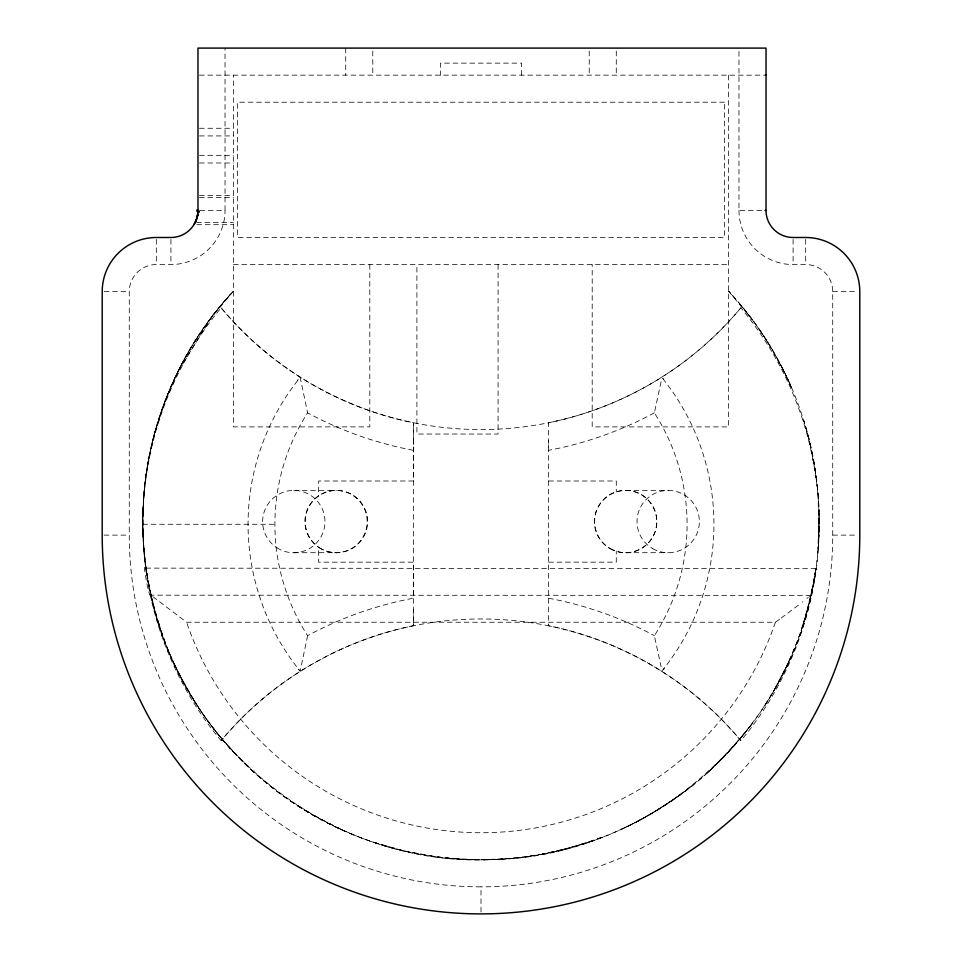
<?xml version="1.0" encoding="UTF-8"?>
<svg xmlns="http://www.w3.org/2000/svg" width="962" height="962" viewBox="0 0 962 962"><rect width="100%" height="100%" fill="white"/><g stroke="black" fill="none" stroke-linecap="round" stroke-linejoin="round"><path stroke-width="0.72" stroke-dasharray="4.81 3.61" d="M413.359 625.216L413.359 625.697C338.744 640.957 269.721 682.034 221.14 740.716A338.203 338.203 0 0 1 740.86 740.716A338.203 338.203 0 0 0 740.86 307.816A338.203 338.203 0 0 1 221.14 307.816A338.203 338.203 0 0 0 221.14 740.716M413.359 624.591L413.359 623.737M413.359 622.63L413.359 609.259M413.359 447.089L413.359 481L318.662 481L318.662 495.743M413.359 444.684L413.359 441.967M413.359 440.464L413.359 425.457M413.359 425.048L413.359 423.941M548.641 625.637L548.641 624.687M548.641 447.089L548.641 444.684M548.641 441.967L548.641 440.764M548.641 423.941L548.641 423.316M819.107 513.492L817.832 551.972C821.704 507.864 817.063 462.999 803.811 420.719L808.982 439.045L816.149 476.226M819.047 531.938L817.953 492.532L814.044 462.77M740.812 305.062C761.483 330.038 778.595 357.9 791.534 387.614C776.262 352.188 754.845 319.468 728.595 291.197A338.203 338.203 0 0 1 717.255 763.587A338.203 338.203 0 0 1 244.745 763.587A338.203 338.203 0 0 1 233.405 291.197C159.439 369.648 127.273 484.656 149.807 590.091M194.853 341.306L211.868 316.763L233.405 291.197C168.518 360.353 135.329 457.563 144.168 551.972M815.908 568.686L146.008 568.121L148.485 583.321L145.298 562.65L143.41 542.015M815.656 570.406L815.992 568.121C796.873 727.104 651.731 857.527 491.63 859.619C333.91 867.387 182.515 749.891 150.902 595.177L150.529 593.482M815.752 569.793L814.886 575.42M815.572 570.995L815.403 572.162M155.784 428.751C143.17 472.126 140.476 517.845 145.298 562.65M815.355 572.45L815.175 573.641M145.996 475.192L148.521 459.644M813.551 583.128L815.992 568.085L810.257 598.869L801.214 630.399L807.864 608.405L813.551 583.128L806.144 614.646M814.79 576.01L814.646 576.899M814.706 576.527L813.744 582.094M814.549 577.489L814.345 578.667M814.249 579.256L814.044 580.411M661.098 381.71L654.376 412.854A206.084 206.084 0 0 1 654.376 635.678L661.098 666.822M813.948 580.976L813.443 583.73M813.648 582.647L813.191 585.04M812.878 586.676L812.457 588.804M812.241 589.826L811.086 595.189L811.567 593.025M147.956 462.77L154.702 432.635L166.005 398.448M307.624 635.678L300.18 671.115A232.936 232.936 0 0 1 300.18 377.417L307.624 412.854A206.084 206.084 0 0 0 307.624 635.678A365.271 365.271 0 0 1 413.359 598.22L413.359 562.169L318.662 562.169L318.662 547.366M807.864 608.405C798.472 643.169 783.826 676.514 764.068 706.649L776.021 686.94L785.918 667.881L794.54 648.364M154.702 432.635L164.442 402.525L179.088 369.167M164.442 402.525L177.248 372.871L186.64 355.038M788.852 661.603L773.159 691.955M211.868 316.763L177.248 372.871L193.085 344.131L211.868 316.763L222.98 302.934M743.566 734.752L752.573 723.159L732.202 748.039L707.455 772.787L724.699 756.096L743.566 734.752L720.141 760.726M740.86 307.816C692.279 366.45 623.292 407.672 548.641 422.739L548.641 625.793C623.292 640.86 692.279 682.082 740.86 740.716M707.455 772.787L724.699 756.096M693.133 784.992C670.983 802.657 646.741 817.58 621.019 829.436C653.27 814.742 683.14 794.973 709.319 771.091M810.846 595.37L150.902 595.177L149.759 589.826M809.547 596.416L808.874 596.957M806.938 598.484L808.08 597.582M802.861 601.695L802.248 602.176M798.424 605.146L781.012 618.193M779.605 619.215L775.42 622.234L186.58 622.234L151.154 595.37M680.35 794.78L651.37 813.744M658.742 809.319L636.339 822.005L640.788 819.66M589.814 841.798L603.679 836.748L574.061 846.728L542.544 854.136L563.997 849.446L589.814 841.798L558.285 850.841M511.387 858.417L481 859.787C508.97 859.775 536.868 856.216 563.997 849.446M543.326 853.991L522.234 857.262L500.841 859.21M199.459 75.156L764.129 75.156M199.459 128.271L233.405 128.271M199.459 135.931L233.405 135.931M199.459 155.327L233.405 155.327M199.459 162.987L233.405 162.987M199.459 195.514L233.405 195.514M199.459 197.643L233.405 197.643M199.88 210.437L225.036 210.437L225.036 48.1M738.972 51.479L738.972 210.437L764.129 210.437M196.585 222.571L233.405 222.571M196.837 224.699L233.405 224.699M481 912L481 886.844A351.731 351.731 0 0 1 129.269 535.112L129.269 291.606A27.056 27.056 0 0 1 156.325 264.55L170.923 264.55A54.112 54.112 0 0 0 225.036 210.437M233.405 264.55L728.595 264.55M738.972 210.437A54.112 54.112 0 0 0 793.085 264.55L805.675 264.55A27.056 27.056 0 0 1 832.731 291.606L832.731 535.112A351.731 351.731 0 0 1 481 886.844M104.112 291.606L129.269 291.606M832.731 291.606L857.888 291.606M548.641 481L616.281 481L616.281 491.907M293.807 490.476L336.411 490.476M625.589 490.476L668.193 490.476M142.797 524.266L274.904 524.266M104.112 535.112L129.269 535.112M832.731 535.112L857.888 535.112M293.807 552.705L336.411 552.705M625.589 552.705L668.193 552.705M548.641 562.169L616.281 562.169L616.281 551.202M457.696 858.982L479.292 859.787L450.613 858.417L435.113 856.661L457.696 858.982L450.613 858.417M403.715 850.841L436.207 856.805C414.478 853.655 392.977 848.893 372.186 841.798L403.715 850.841L387.939 846.728M394.011 848.412C319.793 828.799 252.922 783.032 207.804 720.935C244.721 771.44 295.779 811.339 353.715 834.92M340.981 829.436L310.63 813.744M316.149 816.894L295.935 804.653L298.617 806.396M150.914 595.189L146.008 568.121M254.545 772.787L229.798 748.039M234.668 753.33L218.434 734.752L220.551 737.325C197.944 709.944 179.629 679.088 166.546 646.079C177.092 672.378 190.849 697.342 207.383 720.358M221.14 307.816C269.721 366.45 338.708 407.672 413.359 422.739L413.359 625.793M728.595 291.197L752.344 319.709M759.872 330.243L768.915 344.131L784.751 372.871M197.931 706.649L180.579 676.923M184.295 683.91L173.148 661.603L174.543 664.634M782.226 367.809L791.534 387.614M160.786 630.399L166.041 644.817L155.856 614.646L148.449 583.128L153.006 604.052L160.786 630.399L151.743 598.869M807.298 432.635L811.038 447.727M661.796 670.971L661.82 671.115A232.936 232.936 0 0 0 661.82 377.417M805.675 239.394L805.675 264.55M793.085 239.394L793.085 264.55M728.595 75.156L728.595 426.887L592.195 426.887L592.195 264.55M616.281 51.106L616.281 75.156M589.225 51.106L589.225 75.156M521.584 75.156L521.584 63.131L440.416 63.131L440.416 75.156M498.075 264.55L498.075 434.042L416.907 434.042L416.907 264.55M372.775 51.106L372.775 75.156M369.805 264.55L369.805 426.887L233.405 426.887L233.405 75.156M345.719 48.1L345.719 75.156M170.923 239.394L170.923 264.55M156.325 239.394L156.325 264.55M663.696 669.456A27.237 3.391 -54.5 0 1 664.189 668.265M298.16 379.244A27.237 3.391 -54.7 0 1 297.655 380.447M548.641 598.22A365.271 365.271 0 0 1 654.388 635.678M654.376 412.854A365.259 365.259 0 0 1 548.641 450.312M413.347 450.312A365.259 365.259 0 0 1 307.612 412.854M299.326 670.093A27.237 3.523 47.6 0 1 298.364 669.54M662.662 378.415A27.237 3.523 47.6 0 1 663.624 378.98M150.806 594.612A27.225 2.213 82.1 0 1 144.288 567.364M775.42 622.234A311.147 311.147 0 0 1 186.58 622.234M724.506 102.212L237.494 102.212L237.494 237.494L724.506 237.494L724.506 102.212M318.771 547.438A31.109 31.109 0 0 0 367.087 523.568A31.109 31.109 0 0 0 322.258 493.65A31.109 31.109 0 0 0 318.771 547.438M610.173 548.496A31.109 31.109 0 0 0 656.842 521.548A31.109 31.109 0 0 0 610.173 494.612A31.109 31.109 0 0 0 610.173 548.496M319.516 547.775A31.169 31.169 0 0 0 367.556 523.124A31.169 31.169 0 0 0 322.186 493.843A31.169 31.169 0 0 0 319.516 547.775M609.992 548.58A31.169 31.169 0 0 0 656.757 521.584A31.169 31.169 0 0 0 609.992 494.588A31.169 31.169 0 0 0 609.992 548.58M276.9 547.775A31.169 31.169 0 0 0 324.94 523.124A31.169 31.169 0 0 0 279.581 493.843A31.169 31.169 0 0 0 276.9 547.775M652.609 548.58A31.169 31.169 0 0 0 699.362 521.584A31.169 31.169 0 0 0 652.609 494.588A31.169 31.169 0 0 0 652.609 548.58"/><path stroke-width="1.44" d="M197.006 217.628L197.691 214.358L196.885 218.061M196.741 218.506L196.404 219.528M196.657 218.807L195.37 222.018L196.332 219.721M195.322 222.138L194.083 224.423M764.982 75.156L766.029 75.156M197.98 210.437L197.98 48.1L766.029 48.1L766.029 210.437A27.056 27.056 0 0 0 793.085 237.494L805.675 237.494A54.112 54.112 0 0 1 859.787 291.606L859.787 535.112A378.787 378.787 0 0 1 481 913.9A378.787 378.787 0 0 1 102.212 535.112L102.212 291.606A54.112 54.112 0 0 1 156.325 237.494L170.923 237.494A27.056 27.056 0 0 0 197.98 210.437L198.425 210.437M764.982 210.437L766.029 210.437M197.162 209.86A22.619 10.45 74.5 0 1 197.15 211.375M198.557 210.967A23.172 10.522 70.3 0 1 198.485 212.361M198.725 212.013A26.094 3.271 -83.6 0 1 198.749 211.315M197.39 209.908A23.172 9.596 72.8 0 1 197.39 211.243M198.785 211.015A22.619 11.784 70.9 0 1 198.677 212.674M197.739 215.849A25.77 4.004 -81.3 0 1 197.775 214.947"/></g></svg>
